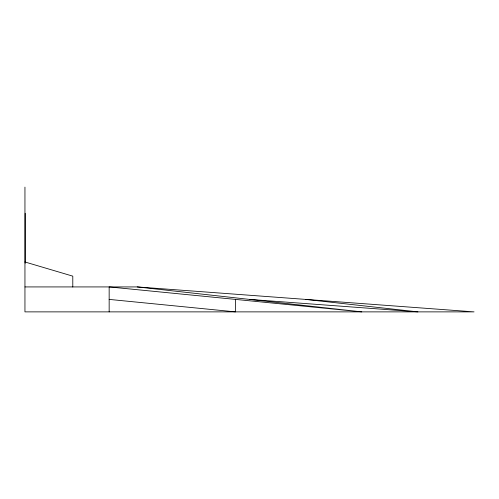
<?xml version="1.0" encoding="UTF-8"?>
<svg xmlns="http://www.w3.org/2000/svg" width="499" height="499" viewBox="0 0 499 499"><rect width="100%" height="100%" fill="white"/><g stroke="black" fill="none" stroke-linecap="round" stroke-linejoin="round"><path stroke-width="0.75" d="M24.95 286.925L137.225 286.925L474.05 311.875L24.95 311.875L24.95 187.125M249.5 299.4L417.913 311.875L305.637 299.4M109.156 299.4L235.466 311.875L235.466 299.4M137.225 286.925L361.775 311.875L109.156 286.925L109.156 311.875M24.95 261.975L72.792 276.153L72.792 287.025M25.2 213.291L25.2 263.191"/></g></svg>
